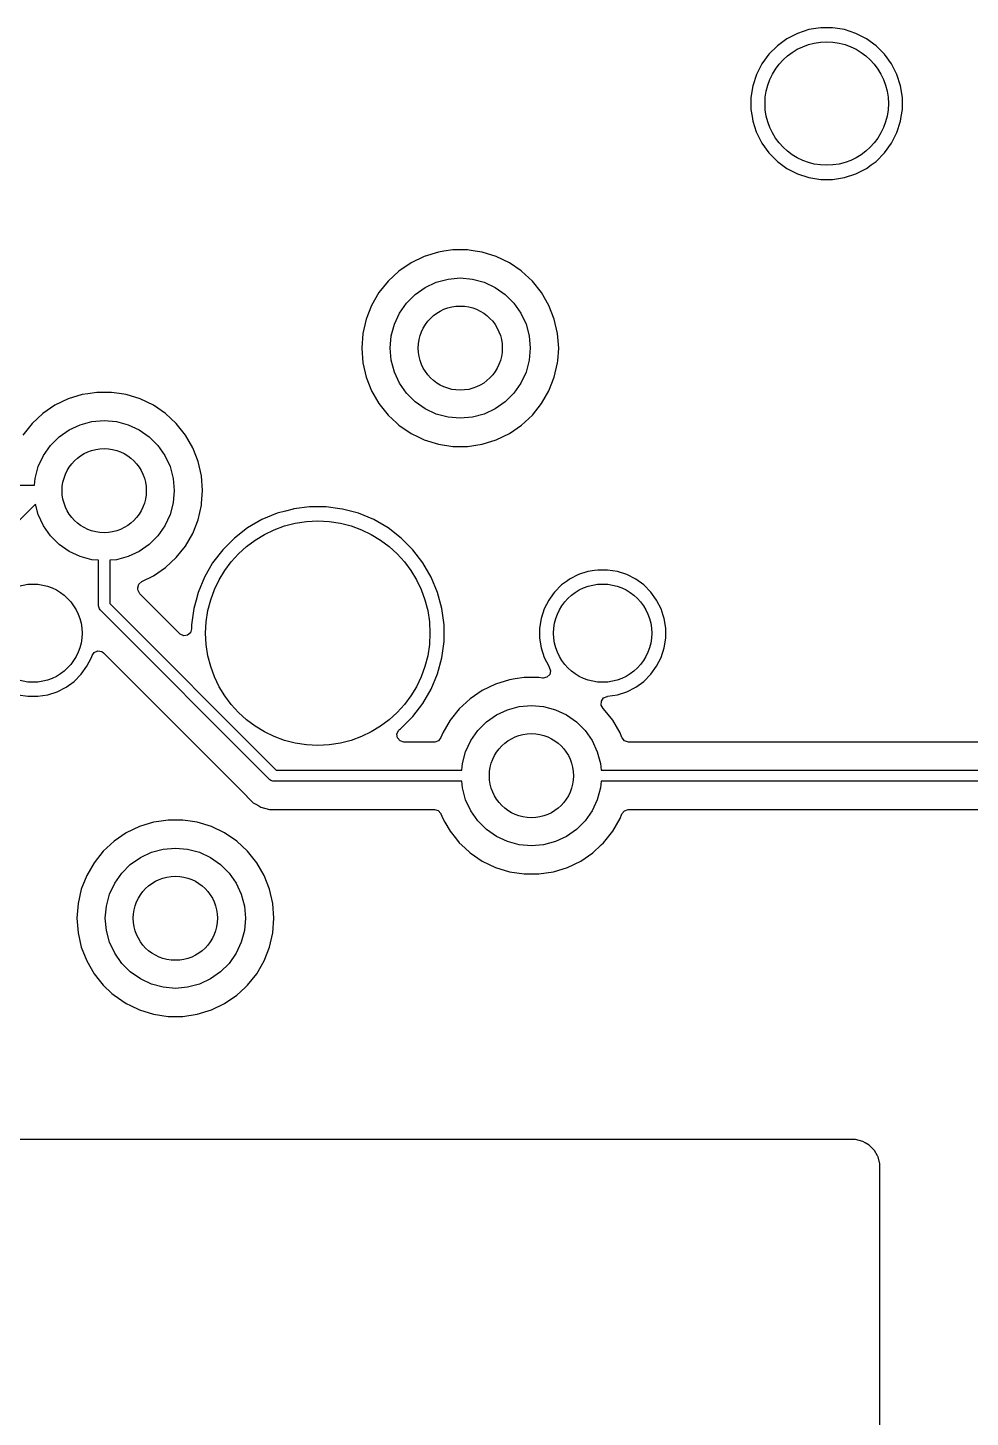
# Model space of a CAD drawing. Extents: x 98 to 223, y -135 to -41.
# Drawn here: x 139.92 to 156.73, y -102.4 to -77.64 of the extents above; entities that cross this region are included whole.
import ezdxf

# ---------------------------------------------------------------- set-up
doc = ezdxf.new("R2010")
doc.units = 0
doc.layers.add('BLACK', color=7, linetype='CONTINUOUS')

msp = doc.modelspace()

# ---------------------------------------------------------------- linework, layer by layer
at = {"layer": 'BLACK', "linetype": 'CONTINUOUS'}
for p, q in [((153.654085, -77.734694), (153.464679, -77.831201)), ((153.85626, -77.669003), (153.654085, -77.734694)), ((154.020439, -77.643), (153.85626, -77.669003)), ((154.066213, -77.63575), (154.020439, -77.643)), ((154.278787, -77.63575), (154.066213, -77.63575)), ((154.324561, -77.643), (154.278787, -77.63575)), ((154.48874, -77.669003), (154.324561, -77.643)), ((154.488741, -77.669003), (154.48874, -77.669003)), ((154.488743, -77.669004), (154.488741, -77.669003)), ((154.690912, -77.734693), (154.488743, -77.669004)), ((154.690913, -77.734693), (154.690912, -77.734693)), ((154.690914, -77.734694), (154.690913, -77.734693)), ((154.88032, -77.831201), (154.690914, -77.734694)), ((153.292713, -77.95614), (153.14239, -78.106463)), ((153.464679, -77.831201), (153.292713, -77.95614)), ((155.052286, -77.95614), (154.88032, -77.831201)), ((155.202609, -78.106463), (155.052286, -77.95614)), ((153.14239, -78.106463), (153.017451, -78.278429)), ((155.327548, -78.278429), (155.202609, -78.106463)), ((152.920944, -78.467835), (152.855253, -78.67001)), ((153.017451, -78.278429), (152.920944, -78.467835)), ((155.327549, -78.278431), (155.327548, -78.278429)), ((155.327551, -78.278434), (155.327549, -78.278431)), ((155.424057, -78.467838), (155.327551, -78.278434)), ((155.489746, -78.670007), (155.424057, -78.467838)), ((152.855253, -78.67001), (152.822, -78.879963)), ((155.523, -78.879963), (155.489746, -78.670007)), ((152.822, -78.879963), (152.822, -79.092536)), ((155.523, -79.092537), (155.523, -78.879963)), ((152.822, -79.092536), (152.841593, -79.216245)), ((152.841593, -79.216245), (152.855254, -79.302493)), ((155.489746, -79.302493), (155.503406, -79.216245)), ((155.503406, -79.216245), (155.523, -79.092537)), ((152.855254, -79.302493), (152.915265, -79.487188)), ((155.424057, -79.504662), (155.489746, -79.302493)), ((152.915265, -79.487188), (152.920944, -79.504664)), ((152.920944, -79.504664), (153.017451, -79.69407)), ((153.017451, -79.69407), (153.14239, -79.866036)), ((155.202609, -79.866036), (155.327548, -79.69407)), ((155.327547, -79.69407), (155.327551, -79.694066)), ((155.327548, -79.69407), (155.327547, -79.69407)), ((155.327551, -79.694066), (155.424057, -79.504662)), ((153.14239, -79.866036), (153.292713, -80.016359)), ((155.052292, -80.016354), (155.202604, -79.866042)), ((155.202604, -79.866042), (155.202606, -79.866038)), ((155.202606, -79.866038), (155.202609, -79.866036)), ((153.292713, -80.016359), (153.464679, -80.141298)), ((153.464679, -80.141298), (153.464681, -80.141299)), ((153.464681, -80.141299), (153.464684, -80.141301)), ((153.464684, -80.141301), (153.654088, -80.237807)), ((154.690912, -80.237807), (154.880316, -80.141301)), ((154.880316, -80.141301), (154.968445, -80.077272)), ((154.968445, -80.077272), (155.052286, -80.016359)), ((155.052286, -80.016359), (155.052288, -80.016356)), ((155.052288, -80.016356), (155.052292, -80.016354)), ((153.654088, -80.237807), (153.856257, -80.303496)), ((153.856257, -80.303496), (154.066213, -80.33675)), ((154.066213, -80.33675), (154.066214, -80.33675)), ((154.066214, -80.33675), (154.278786, -80.33675)), ((154.278786, -80.33675), (154.278787, -80.33675)), ((154.278787, -80.33675), (154.488743, -80.303496)), ((154.488743, -80.303496), (154.690912, -80.237807)), ((147.246876, -81.632356), (146.996173, -81.709688)), ((147.246882, -81.632355), (147.246876, -81.632356)), ((147.246885, -81.632354), (147.246882, -81.632355)), ((147.344747, -81.617603), (147.246885, -81.632354)), ((147.506312, -81.59325), (147.344747, -81.617603)), ((147.506318, -81.59325), (147.506312, -81.59325)), ((147.768682, -81.59325), (147.506318, -81.59325)), ((147.768687, -81.59325), (147.768682, -81.59325)), ((147.79685, -81.597495), (147.768687, -81.59325)), ((147.903323, -81.613544), (147.79685, -81.597495)), ((148.028115, -81.632354), (147.903323, -81.613544)), ((148.028119, -81.632355), (148.028115, -81.632354)), ((148.028123, -81.632356), (148.028119, -81.632355)), ((148.278827, -81.709688), (148.028123, -81.632356)), ((146.759802, -81.823518), (146.54302, -81.971317)), ((146.759803, -81.823517), (146.759802, -81.823518)), ((146.996173, -81.709688), (146.759803, -81.823517)), ((148.515196, -81.823517), (148.278825, -81.709688)), ((148.278825, -81.709688), (148.278827, -81.709688)), ((148.515197, -81.823518), (148.515196, -81.823517)), ((148.5152, -81.82352), (148.515197, -81.823518)), ((148.515204, -81.823522), (148.5152, -81.82352)), ((148.723597, -81.965602), (148.515204, -81.823522)), ((146.350698, -82.149764), (146.187114, -82.354893)), ((146.54302, -81.971317), (146.350698, -82.149764)), ((147.0125, -82.261218), (147.209975, -82.169134)), ((147.209975, -82.169134), (147.42044, -82.11274)), ((147.42044, -82.11274), (147.6375, -82.09375)), ((147.6375, -82.09375), (147.85456, -82.11274)), ((147.85456, -82.11274), (148.065025, -82.169134)), ((148.065025, -82.169134), (148.2625, -82.261218)), ((148.731979, -81.971317), (148.723597, -81.965602)), ((148.924301, -82.149764), (148.731979, -81.971317)), ((148.924304, -82.149768), (148.924301, -82.149764)), ((148.924305, -82.149769), (148.924304, -82.149768)), ((149.087886, -82.354893), (148.924305, -82.149769)), ((146.187114, -82.354893), (146.055932, -82.582106)), ((146.679944, -82.540265), (146.834015, -82.386194)), ((146.834015, -82.386194), (147.0125, -82.261218)), ((148.2625, -82.261218), (148.440985, -82.386194)), ((148.440985, -82.386194), (148.595056, -82.540265)), ((149.219068, -82.582107), (149.087886, -82.354893)), ((146.055932, -82.582106), (145.960082, -82.826328)), ((146.554968, -82.71875), (146.679944, -82.540265)), ((148.595056, -82.540265), (148.720032, -82.71875)), ((149.31492, -82.826334), (149.219068, -82.582107)), ((145.960076, -82.826347), (145.901697, -83.082124)), ((145.960082, -82.826328), (145.960076, -82.826347)), ((146.40649, -83.12669), (146.462884, -82.916225)), ((146.462884, -82.916225), (146.554968, -82.71875)), ((148.720032, -82.71875), (148.812116, -82.916225)), ((148.812116, -82.916225), (148.86851, -83.12669)), ((149.373302, -83.08212), (149.31492, -82.826334)), ((145.901696, -83.082129), (145.882092, -83.343745)), ((145.901697, -83.082124), (145.901696, -83.082129)), ((146.3875, -83.34375), (146.40649, -83.12669)), ((148.86851, -83.12669), (148.8875, -83.34375)), ((149.373302, -83.082124), (149.373302, -83.08212)), ((149.373303, -83.082129), (149.373302, -83.082124)), ((149.392908, -83.343745), (149.373303, -83.082129)), ((145.882092, -83.343745), (145.882092, -83.343754)), ((145.882092, -83.343754), (145.901696, -83.60537)), ((146.40649, -83.56081), (146.3875, -83.34375)), ((148.8875, -83.34375), (148.86851, -83.56081)), ((149.375753, -83.572671), (149.392908, -83.343754)), ((149.392908, -83.343754), (149.392908, -83.343745)), ((145.901696, -83.60537), (145.901697, -83.605375)), ((145.901697, -83.605375), (145.960076, -83.861152)), ((146.462884, -83.771275), (146.40649, -83.56081)), ((148.86851, -83.56081), (148.812116, -83.771275)), ((149.31492, -83.861166), (149.373302, -83.60538)), ((149.373302, -83.60538), (149.375753, -83.572671)), ((145.960076, -83.861152), (145.960078, -83.861161)), ((145.960078, -83.861161), (145.96008, -83.861166)), ((145.96008, -83.861166), (146.055932, -84.105393)), ((146.554968, -83.96875), (146.462884, -83.771275)), ((148.812116, -83.771275), (148.720032, -83.96875)), ((149.219068, -84.105393), (149.31492, -83.861166)), ((140.896876, -84.172356), (140.646173, -84.249688)), ((140.896882, -84.172355), (140.896876, -84.172356)), ((140.896885, -84.172354), (140.896882, -84.172355)), ((140.994747, -84.157603), (140.896885, -84.172354)), ((141.156312, -84.13325), (140.994747, -84.157603)), ((141.156318, -84.13325), (141.156312, -84.13325)), ((141.418682, -84.13325), (141.156318, -84.13325)), ((141.418687, -84.13325), (141.418682, -84.13325)), ((141.553323, -84.153544), (141.418687, -84.13325)), ((141.678115, -84.172354), (141.553323, -84.153544)), ((141.678119, -84.172355), (141.678115, -84.172354)), ((141.678123, -84.172356), (141.678119, -84.172355)), ((141.928827, -84.249688), (141.678123, -84.172356)), ((146.055932, -84.105393), (146.187114, -84.332607)), ((146.679944, -84.147235), (146.554968, -83.96875)), ((146.834015, -84.301306), (146.679944, -84.147235)), ((148.595056, -84.147235), (148.440985, -84.301306)), ((148.720032, -83.96875), (148.595056, -84.147235)), ((149.087886, -84.332607), (149.219068, -84.105393)), ((140.409802, -84.363518), (140.19302, -84.511317)), ((140.409803, -84.363517), (140.409802, -84.363518)), ((140.646173, -84.249688), (140.409803, -84.363517)), ((142.165196, -84.363517), (141.928825, -84.249688)), ((141.928825, -84.249688), (141.928827, -84.249688)), ((142.165197, -84.363518), (142.165196, -84.363517)), ((142.1652, -84.36352), (142.165197, -84.363518)), ((142.165204, -84.363522), (142.1652, -84.36352)), ((142.381979, -84.511317), (142.165204, -84.363522)), ((146.187114, -84.332607), (146.279158, -84.448026)), ((147.0125, -84.426282), (146.834015, -84.301306)), ((147.209975, -84.518366), (147.0125, -84.426282)), ((148.2625, -84.426282), (148.065025, -84.518366)), ((148.440985, -84.301306), (148.2625, -84.426282)), ((148.924305, -84.537731), (149.087886, -84.332607)), ((140.19302, -84.511317), (140.000698, -84.689764)), ((140.859975, -84.709134), (141.07044, -84.65274)), ((141.07044, -84.65274), (141.2875, -84.63375)), ((141.2875, -84.63375), (141.50456, -84.65274)), ((141.50456, -84.65274), (141.715025, -84.709134)), ((142.574301, -84.689764), (142.381979, -84.511317)), ((146.279158, -84.448026), (146.350698, -84.537735)), ((146.350698, -84.537735), (146.505121, -84.681017)), ((147.42044, -84.57476), (147.209975, -84.518366)), ((147.6375, -84.59375), (147.42044, -84.57476)), ((147.85456, -84.57476), (147.6375, -84.59375)), ((148.065025, -84.518366), (147.85456, -84.57476)), ((148.731979, -84.716183), (148.924305, -84.537731)), ((140.000698, -84.689764), (139.837114, -84.894893)), ((140.484015, -84.926194), (140.6625, -84.801218)), ((140.6625, -84.801218), (140.859975, -84.709134)), ((141.715025, -84.709134), (141.9125, -84.801218)), ((141.9125, -84.801218), (142.090985, -84.926194)), ((142.574304, -84.689768), (142.574301, -84.689764)), ((142.574305, -84.689769), (142.574304, -84.689768)), ((142.737886, -84.894893), (142.574305, -84.689769)), ((142.869068, -85.122107), (142.737886, -84.894893)), ((146.505121, -84.681017), (146.543021, -84.716183)), ((146.543021, -84.716183), (146.759796, -84.863978)), ((146.759796, -84.863978), (146.759801, -84.86398)), ((146.759801, -84.86398), (146.759802, -84.863981)), ((146.759802, -84.863981), (146.759803, -84.863982)), ((146.759803, -84.863982), (146.885343, -84.924438)), ((146.885343, -84.924438), (146.996173, -84.977811)), ((148.278823, -84.977813), (148.515204, -84.863978)), ((148.515204, -84.863978), (148.731979, -84.716183)), ((140.204968, -85.25875), (140.329944, -85.080265)), ((140.329944, -85.080265), (140.484015, -84.926194)), ((142.090985, -84.926194), (142.245056, -85.080265)), ((142.245056, -85.080265), (142.370032, -85.25875)), ((142.96492, -85.366334), (142.869068, -85.122107)), ((146.996173, -84.977811), (146.996174, -84.977811)), ((146.996174, -84.977811), (146.996177, -84.977813)), ((146.996177, -84.977813), (147.246885, -85.055146)), ((147.246885, -85.055146), (147.506318, -85.09425)), ((147.506318, -85.09425), (147.768682, -85.09425)), ((147.768682, -85.09425), (148.028115, -85.055146)), ((148.028115, -85.055146), (148.278823, -84.977813)), ((140.112884, -85.456225), (140.204968, -85.25875)), ((142.370032, -85.25875), (142.462116, -85.456225)), ((143.023302, -85.62212), (142.96492, -85.366334)), ((140.046249, -85.78375), (140.05649, -85.66669)), ((140.05649, -85.66669), (140.112884, -85.456225)), ((142.462116, -85.456225), (142.51851, -85.66669)), ((142.51851, -85.66669), (142.5375, -85.88375)), ((143.023302, -85.622124), (143.023302, -85.62212)), ((143.023303, -85.622129), (143.023302, -85.622124)), ((143.042908, -85.883745), (143.023303, -85.622129)), ((139.106421, -85.78375), (140.046249, -85.78375)), ((142.5375, -85.88375), (142.51851, -86.10081)), ((143.025709, -86.113261), (143.042908, -85.883754)), ((143.042908, -85.883754), (143.042908, -85.883745)), ((140.062889, -86.124694), (130.986558, -95.201025)), ((140.112884, -86.311275), (140.062889, -86.124694)), ((142.51851, -86.10081), (142.462116, -86.311275)), ((142.96492, -86.401166), (143.023302, -86.14538)), ((143.023302, -86.14538), (143.025709, -86.113261)), ((140.204968, -86.50875), (140.112884, -86.311275)), ((142.462116, -86.311275), (142.370032, -86.50875)), ((142.869068, -86.645393), (142.96492, -86.401166)), ((144.099989, -86.401008), (143.844506, -86.548511)), ((144.099999, -86.401004), (144.099989, -86.401008)), ((144.372538, -86.288114), (144.099999, -86.401004)), ((144.372548, -86.288111), (144.372538, -86.288114)), ((144.521783, -86.248124), (144.372548, -86.288111)), ((144.657507, -86.211757), (144.521783, -86.248124)), ((144.671585, -86.209903), (144.657507, -86.211757)), ((144.949986, -86.17325), (144.671585, -86.209903)), ((144.949994, -86.17325), (144.949986, -86.17325)), ((145.245006, -86.17325), (144.949994, -86.17325)), ((145.245013, -86.17325), (145.245006, -86.17325)), ((145.488613, -86.205321), (145.245013, -86.17325)), ((145.537493, -86.211757), (145.488613, -86.205321)), ((145.822452, -86.288111), (145.537493, -86.211757)), ((145.822454, -86.288112), (145.822452, -86.288111)), ((145.822461, -86.288114), (145.822454, -86.288112)), ((146.095, -86.401004), (145.822461, -86.288114)), ((146.09501, -86.401008), (146.095, -86.401004)), ((146.350493, -86.548511), (146.09501, -86.401008)), ((140.329944, -86.687235), (140.204968, -86.50875)), ((142.370032, -86.50875), (142.245056, -86.687235)), ((142.737886, -86.872607), (142.869068, -86.645393)), ((143.844506, -86.548511), (143.610459, -86.728102)), ((146.58454, -86.728102), (146.350493, -86.548511)), ((140.484015, -86.841306), (140.329944, -86.687235)), ((140.6625, -86.966282), (140.484015, -86.841306)), ((142.090985, -86.841306), (141.9125, -86.966282)), ((142.245056, -86.687235), (142.090985, -86.841306)), ((142.574305, -87.077731), (142.737886, -86.872607)), ((143.610452, -86.728108), (143.401858, -86.936702)), ((143.610459, -86.728102), (143.610452, -86.728108)), ((146.584547, -86.728108), (146.58454, -86.728102)), ((146.793141, -86.936702), (146.584547, -86.728108)), ((140.859975, -87.058366), (140.6625, -86.966282)), ((141.07044, -87.11476), (140.859975, -87.058366)), ((141.1875, -87.125001), (141.07044, -87.11476)), ((141.1875, -87.937152), (141.1875, -87.125001)), ((141.50456, -87.11476), (141.3875, -87.125001)), ((141.3875, -87.125001), (141.3875, -87.89573)), ((141.715025, -87.058366), (141.50456, -87.11476)), ((141.9125, -86.966282), (141.715025, -87.058366)), ((142.381979, -87.256183), (142.574305, -87.077731)), ((143.401852, -86.936709), (143.222261, -87.170756)), ((143.401858, -86.936702), (143.401852, -86.936709)), ((146.793147, -86.936709), (146.793141, -86.936702)), ((146.972738, -87.170756), (146.793147, -86.936709)), ((142.165204, -87.403978), (142.381979, -87.256183)), ((143.222261, -87.170756), (143.074758, -87.426239)), ((147.11841, -87.423069), (146.972738, -87.170756)), ((149.745457, -87.380707), (149.587609, -87.461136)), ((149.74546, -87.380706), (149.745457, -87.380707)), ((149.913943, -87.325964), (149.74546, -87.380706)), ((150.030595, -87.307488), (149.913943, -87.325964)), ((150.088921, -87.29825), (150.030595, -87.307488)), ((150.266079, -87.29825), (150.088921, -87.29825)), ((150.353567, -87.312107), (150.266079, -87.29825)), ((150.441056, -87.325964), (150.353567, -87.312107)), ((150.609539, -87.380706), (150.441056, -87.325964)), ((150.609542, -87.380707), (150.609539, -87.380706)), ((150.76739, -87.461136), (150.609542, -87.380707)), ((141.888, -87.615386), (141.907685, -87.548347)), ((141.888, -87.637055), (141.888, -87.615386)), ((141.890834, -87.663413), (141.888, -87.637055)), ((141.907685, -87.548347), (141.958198, -87.503666)), ((141.958198, -87.503666), (142.165204, -87.403978)), ((143.074754, -87.426249), (142.961864, -87.698788)), ((143.074758, -87.426239), (143.074754, -87.426249)), ((147.120243, -87.426243), (147.11841, -87.423069)), ((147.233139, -87.698798), (147.120243, -87.426243)), ((149.444283, -87.565269), (149.319019, -87.690533)), ((149.444284, -87.565269), (149.444283, -87.565269)), ((149.444286, -87.565267), (149.444284, -87.565269)), ((149.549041, -87.489158), (149.444286, -87.565267)), ((149.587609, -87.461136), (149.549041, -87.489158)), ((150.910714, -87.565267), (150.76739, -87.461136)), ((151.035983, -87.690536), (150.910714, -87.565267)), ((141.3875, -87.89573), (144.35552, -90.86375)), ((141.924319, -87.724736), (141.890834, -87.663413)), ((142.635319, -88.435736), (141.924319, -87.724736)), ((142.925672, -87.83386), (142.885508, -87.983754)), ((142.961861, -87.698798), (142.925672, -87.83386)), ((142.961864, -87.698788), (142.961861, -87.698798)), ((147.309493, -87.983757), (147.233139, -87.698798)), ((149.214886, -87.833859), (149.134457, -87.991707)), ((149.294169, -87.724736), (149.214886, -87.833859)), ((149.319017, -87.690536), (149.294169, -87.724736)), ((149.319019, -87.690534), (149.319017, -87.690536)), ((149.319019, -87.690533), (149.319019, -87.690534)), ((151.140114, -87.83386), (151.035983, -87.690536)), ((151.145601, -87.844629), (151.140114, -87.83386)), ((151.220542, -87.991707), (151.145601, -87.844629)), ((141.189421, -87.956661), (141.1875, -87.937152)), ((141.204353, -87.992709), (141.189421, -87.956661)), ((141.216789, -88.007863), (141.204353, -87.992709)), ((144.243387, -91.034461), (141.216789, -88.007863)), ((142.885506, -87.983765), (142.847, -88.276236)), ((142.885508, -87.983754), (142.885506, -87.983765)), ((147.348, -88.276244), (147.309493, -87.983757)), ((149.134456, -87.99171), (149.079714, -88.160193)), ((149.134457, -87.991707), (149.134456, -87.99171)), ((151.220542, -87.991708), (151.220542, -87.991707)), ((151.257757, -88.106245), (151.220542, -87.991708)), ((151.275286, -88.160195), (151.257757, -88.106245)), ((142.847, -88.348055), (142.827315, -88.415094)), ((142.847, -88.276236), (142.847, -88.348055)), ((147.348, -88.571256), (147.348, -88.276244)), ((149.079714, -88.160193), (149.052, -88.335171)), ((149.052, -88.335171), (149.052, -88.512328)), ((151.303, -88.335171), (151.275286, -88.160195)), ((151.303, -88.512329), (151.303, -88.335171)), ((142.641797, -88.441768), (142.635319, -88.435736)), ((142.705353, -88.470793), (142.641797, -88.441768)), ((142.774511, -88.460849), (142.705353, -88.470793)), ((142.827315, -88.415094), (142.774511, -88.460849)), ((147.309493, -88.863743), (147.348, -88.571256)), ((149.052, -88.512328), (149.079714, -88.687306)), ((151.275286, -88.687305), (151.303, -88.512329)), ((140.980114, -89.01364), (141.060542, -88.855792)), ((141.060542, -88.855792), (141.070692, -88.824554)), ((141.070692, -88.824554), (141.110129, -88.766879)), ((141.110129, -88.766879), (141.174487, -88.73968)), ((141.174487, -88.73968), (141.243334, -88.751594)), ((141.243334, -88.751594), (141.276304, -88.775191)), ((141.276304, -88.775191), (143.829237, -91.328124)), ((147.233139, -89.148702), (147.309493, -88.863743)), ((149.079714, -88.687306), (149.134456, -88.855789)), ((149.134456, -88.855789), (149.134457, -88.855792)), ((149.134457, -88.855792), (149.214887, -89.013642)), ((151.140114, -89.01364), (151.220542, -88.855792)), ((151.220542, -88.855792), (151.275286, -88.687305)), ((140.875983, -89.156964), (140.980114, -89.01364)), ((149.214887, -89.013642), (149.225298, -89.027972)), ((149.225298, -89.027972), (149.248777, -89.093779)), ((149.248777, -89.093779), (149.232951, -89.161832)), ((151.035983, -89.156964), (151.140114, -89.01364)), ((140.60739, -89.386364), (140.750714, -89.282233)), ((140.750714, -89.282233), (140.875983, -89.156964)), ((147.120243, -89.421257), (147.233139, -89.148702)), ((148.266173, -89.329688), (148.029803, -89.443517)), ((148.516876, -89.252356), (148.266173, -89.329688)), ((148.516882, -89.252355), (148.516876, -89.252356)), ((148.516885, -89.252354), (148.516882, -89.252355)), ((148.614747, -89.237603), (148.516885, -89.252354)), ((148.776312, -89.21325), (148.614747, -89.237603)), ((148.776318, -89.21325), (148.776312, -89.21325)), ((149.038682, -89.21325), (148.776318, -89.21325)), ((149.038689, -89.21325), (149.038682, -89.21325)), ((149.106498, -89.223471), (149.038689, -89.21325)), ((149.114366, -89.224401), (149.106498, -89.223471)), ((149.182844, -89.210526), (149.114366, -89.224401)), ((149.232951, -89.161832), (149.182844, -89.210526)), ((150.76739, -89.386364), (150.910714, -89.282233)), ((150.910714, -89.282233), (151.035983, -89.156964)), ((139.753945, -89.521536), (139.928921, -89.54925)), ((139.928921, -89.54925), (139.928922, -89.54925)), ((139.928922, -89.54925), (140.106078, -89.54925)), ((140.106078, -89.54925), (140.106079, -89.54925)), ((140.106079, -89.54925), (140.281055, -89.521536)), ((140.281055, -89.521536), (140.449542, -89.466792)), ((140.449542, -89.466792), (140.60739, -89.386364)), ((146.972738, -89.676744), (147.120243, -89.421257)), ((147.81302, -89.591317), (147.620698, -89.769764)), ((148.029802, -89.443518), (147.81302, -89.591317)), ((148.029803, -89.443517), (148.029802, -89.443518)), ((150.154739, -89.634175), (150.194488, -89.576714)), ((150.194488, -89.576714), (150.258993, -89.549865)), ((150.258993, -89.549865), (150.262727, -89.549514)), ((150.262727, -89.549514), (150.266076, -89.54925)), ((150.266076, -89.54925), (150.266079, -89.54925)), ((150.266079, -89.54925), (150.441055, -89.521536)), ((150.441055, -89.521536), (150.609542, -89.466792)), ((150.609542, -89.466792), (150.76739, -89.386364)), ((146.793146, -89.910792), (146.972738, -89.676744)), ((147.620698, -89.769764), (147.457114, -89.974893)), ((148.2825, -89.881218), (148.479975, -89.789134)), ((148.479975, -89.789134), (148.69044, -89.73274)), ((148.69044, -89.73274), (148.9075, -89.71375)), ((148.9075, -89.71375), (149.12456, -89.73274)), ((149.12456, -89.73274), (149.335025, -89.789134)), ((149.335025, -89.789134), (149.5325, -89.881218)), ((150.152366, -89.704004), (150.154739, -89.634175)), ((150.188122, -89.764031), (150.152366, -89.704004)), ((150.194298, -89.769761), (150.188122, -89.764031)), ((150.194299, -89.769762), (150.194298, -89.769761)), ((150.194303, -89.769767), (150.194299, -89.769762)), ((150.194305, -89.769769), (150.194303, -89.769767)), ((150.357886, -89.974893), (150.194305, -89.769769)), ((146.57225, -90.128828), (146.584542, -90.119396)), ((146.584542, -90.119396), (146.793146, -89.910792)), ((147.457114, -89.974893), (147.325935, -90.2021)), ((147.949944, -90.160265), (148.104015, -90.006194)), ((148.104015, -90.006194), (148.2825, -89.881218)), ((149.5325, -89.881218), (149.710985, -90.006194)), ((149.710985, -90.006194), (149.865056, -90.160265)), ((150.489068, -90.202107), (150.357886, -89.974893)), ((146.5093, -90.221603), (146.538325, -90.158047)), ((146.519244, -90.290761), (146.5093, -90.221603)), ((146.564999, -90.343565), (146.519244, -90.290761)), ((146.538325, -90.158047), (146.556552, -90.140874)), ((146.556552, -90.140874), (146.57225, -90.128828)), ((146.632038, -90.36325), (146.564999, -90.343565)), ((147.178147, -90.36325), (146.632038, -90.36325)), ((147.18489, -90.363067), (147.178147, -90.36325)), ((147.25076, -90.339766), (147.18489, -90.363067)), ((147.293573, -90.284555), (147.25076, -90.339766)), ((147.325932, -90.202107), (147.293573, -90.284555)), ((147.325935, -90.2021), (147.325932, -90.202105)), ((147.325932, -90.202105), (147.325932, -90.202107)), ((147.732884, -90.536225), (147.824968, -90.33875)), ((147.824968, -90.33875), (147.949944, -90.160265)), ((149.865056, -90.160265), (149.990032, -90.33875)), ((149.990032, -90.33875), (150.082116, -90.536225)), ((150.521441, -90.284592), (150.489068, -90.202107)), ((150.524059, -90.290761), (150.521441, -90.284592)), ((150.569814, -90.343565), (150.524059, -90.290761)), ((150.636853, -90.36325), (150.569814, -90.343565)), ((158.507689, -90.36325), (150.636853, -90.36325)), ((147.67649, -90.74669), (147.732884, -90.536225)), ((150.082116, -90.536225), (150.13851, -90.74669)), ((144.35552, -90.86375), (147.666249, -90.86375)), ((147.666249, -90.86375), (147.67649, -90.74669)), ((150.13851, -90.74669), (150.148751, -90.86375)), ((150.148751, -90.86375), (159.106608, -90.86375)), ((144.258541, -91.046897), (144.243387, -91.034461)), ((144.294589, -91.061829), (144.258541, -91.046897)), ((144.314098, -91.06375), (144.294589, -91.061829)), ((147.666249, -91.06375), (144.314098, -91.06375)), ((147.67649, -91.18081), (147.666249, -91.06375)), ((150.148751, -91.06375), (150.13851, -91.18081)), ((159.160198, -91.06375), (150.148751, -91.06375)), ((143.829237, -91.328124), (143.829247, -91.328135)), ((143.829247, -91.328135), (143.833577, -91.332465)), ((143.833577, -91.332465), (143.833578, -91.332466)), ((143.833578, -91.332466), (143.945382, -91.44427)), ((147.732884, -91.391275), (147.67649, -91.18081)), ((150.13851, -91.18081), (150.082116, -91.391275)), ((143.945382, -91.44427), (144.025636, -91.490604)), ((144.025636, -91.490604), (144.082313, -91.523327)), ((144.082313, -91.523327), (144.235041, -91.564251)), ((144.235041, -91.564251), (144.235044, -91.564251)), ((144.235044, -91.564251), (144.400751, -91.564251)), ((144.400751, -91.564251), (144.400767, -91.56425)), ((144.400767, -91.56425), (147.178147, -91.56425)), ((147.178147, -91.56425), (147.245186, -91.583935)), ((147.245186, -91.583935), (147.290941, -91.636739)), ((147.824968, -91.58875), (147.732884, -91.391275)), ((147.949944, -91.767235), (147.824968, -91.58875)), ((149.990032, -91.58875), (149.865056, -91.767235)), ((150.082116, -91.391275), (149.990032, -91.58875)), ((150.521426, -91.642944), (150.56424, -91.587734)), ((150.56424, -91.587734), (150.63011, -91.564433)), ((150.63011, -91.564433), (150.636853, -91.56425)), ((150.636853, -91.56425), (158.774614, -91.56425)), ((142.166876, -91.792356), (141.916173, -91.869688)), ((142.166882, -91.792355), (142.166876, -91.792356)), ((142.166885, -91.792354), (142.166882, -91.792355)), ((142.264747, -91.777603), (142.166885, -91.792354)), ((142.426312, -91.75325), (142.264747, -91.777603)), ((142.426318, -91.75325), (142.426312, -91.75325)), ((142.688682, -91.75325), (142.426318, -91.75325)), ((142.688687, -91.75325), (142.688682, -91.75325)), ((142.823323, -91.773544), (142.688687, -91.75325)), ((142.948115, -91.792354), (142.823323, -91.773544)), ((142.948119, -91.792355), (142.948115, -91.792354)), ((142.948123, -91.792356), (142.948119, -91.792355)), ((143.198827, -91.869688), (142.948123, -91.792356)), ((147.290941, -91.636739), (147.293558, -91.642907)), ((147.293558, -91.642907), (147.325932, -91.725393)), ((147.325932, -91.725393), (147.325934, -91.725396)), ((147.325934, -91.725396), (147.325935, -91.725399)), ((147.325935, -91.725399), (147.364593, -91.792356)), ((147.364593, -91.792356), (147.457114, -91.952607)), ((148.104015, -91.921306), (147.949944, -91.767235)), ((149.865056, -91.767235), (149.710985, -91.921306)), ((150.357886, -91.952607), (150.489068, -91.725393)), ((150.489068, -91.725393), (150.521426, -91.642944)), ((141.679802, -91.983518), (141.46302, -92.131317)), ((141.679803, -91.983517), (141.679802, -91.983518)), ((141.916173, -91.869688), (141.679803, -91.983517)), ((143.435196, -91.983517), (143.198825, -91.869688)), ((143.198825, -91.869688), (143.198827, -91.869688)), ((143.435197, -91.983518), (143.435196, -91.983517)), ((143.4352, -91.98352), (143.435197, -91.983518)), ((143.435204, -91.983522), (143.4352, -91.98352)), ((143.651979, -92.131317), (143.435204, -91.983522)), ((147.457114, -91.952607), (147.572543, -92.09735)), ((147.572543, -92.09735), (147.620698, -92.157735)), ((148.2825, -92.046282), (148.104015, -91.921306)), ((148.479975, -92.138366), (148.2825, -92.046282)), ((149.5325, -92.046282), (149.335025, -92.138366)), ((149.710985, -91.921306), (149.5325, -92.046282)), ((150.194305, -92.157731), (150.357886, -91.952607)), ((141.270698, -92.309764), (141.107114, -92.514893)), ((141.46302, -92.131317), (141.270698, -92.309764)), ((141.9325, -92.421218), (142.129975, -92.329134)), ((142.129975, -92.329134), (142.34044, -92.27274)), ((142.34044, -92.27274), (142.5575, -92.25375)), ((142.5575, -92.25375), (142.77456, -92.27274)), ((142.77456, -92.27274), (142.985025, -92.329134)), ((142.985025, -92.329134), (143.1825, -92.421218)), ((143.844301, -92.309764), (143.651979, -92.131317)), ((143.844304, -92.309768), (143.844301, -92.309764)), ((143.844305, -92.309769), (143.844304, -92.309768)), ((144.007886, -92.514893), (143.844305, -92.309769)), ((147.620698, -92.157735), (147.721379, -92.251152)), ((147.721379, -92.251152), (147.813021, -92.336183)), ((147.813021, -92.336183), (148.029796, -92.483978)), ((148.69044, -92.19476), (148.479975, -92.138366)), ((148.9075, -92.21375), (148.69044, -92.19476)), ((149.12456, -92.19476), (148.9075, -92.21375)), ((149.335025, -92.138366), (149.12456, -92.19476)), ((149.785204, -92.483978), (150.001979, -92.336183)), ((150.001979, -92.336183), (150.151233, -92.197695)), ((150.151233, -92.197695), (150.194301, -92.157735)), ((150.194301, -92.157733), (150.194305, -92.157731)), ((150.194301, -92.157735), (150.194301, -92.157733)), ((141.107114, -92.514893), (140.975932, -92.742106)), ((141.599944, -92.700265), (141.754015, -92.546194)), ((141.754015, -92.546194), (141.9325, -92.421218)), ((143.1825, -92.421218), (143.360985, -92.546194)), ((143.360985, -92.546194), (143.515056, -92.700265)), ((144.139068, -92.742107), (144.007886, -92.514893)), ((148.029796, -92.483978), (148.029801, -92.48398)), ((148.029801, -92.48398), (148.029802, -92.483981)), ((148.029802, -92.483981), (148.029803, -92.483982)), ((148.029803, -92.483982), (148.155343, -92.544438)), ((148.155343, -92.544438), (148.266173, -92.597811)), ((148.266173, -92.597811), (148.266174, -92.597811)), ((148.266174, -92.597811), (148.266177, -92.597813)), ((148.266177, -92.597813), (148.516885, -92.675146)), ((149.298115, -92.675146), (149.548823, -92.597813)), ((149.548823, -92.597813), (149.785204, -92.483978)), ((140.975932, -92.742106), (140.880082, -92.986328)), ((141.474968, -92.87875), (141.599944, -92.700265)), ((143.515056, -92.700265), (143.640032, -92.87875)), ((144.23492, -92.986334), (144.139068, -92.742107)), ((148.516885, -92.675146), (148.776318, -92.71425)), ((148.776318, -92.71425), (149.038682, -92.71425)), ((149.038682, -92.71425), (149.298115, -92.675146)), ((140.880076, -92.986347), (140.821697, -93.242124)), ((140.880082, -92.986328), (140.880076, -92.986347)), ((141.32649, -93.28669), (141.382884, -93.076225)), ((141.382884, -93.076225), (141.474968, -92.87875)), ((143.640032, -92.87875), (143.732116, -93.076225)), ((143.732116, -93.076225), (143.78851, -93.28669)), ((144.293302, -93.24212), (144.23492, -92.986334)), ((140.821696, -93.242129), (140.802092, -93.503745)), ((140.821697, -93.242124), (140.821696, -93.242129)), ((141.3075, -93.50375), (141.32649, -93.28669)), ((143.78851, -93.28669), (143.8075, -93.50375)), ((144.293302, -93.242124), (144.293302, -93.24212)), ((144.293303, -93.242129), (144.293302, -93.242124)), ((144.312908, -93.503745), (144.293303, -93.242129)), ((140.802092, -93.503745), (140.802092, -93.503754)), ((140.802092, -93.503754), (140.821696, -93.76537)), ((141.32649, -93.72081), (141.3075, -93.50375)), ((143.8075, -93.50375), (143.78851, -93.72081)), ((144.293303, -93.76537), (144.312908, -93.503754)), ((144.312908, -93.503754), (144.312908, -93.503745)), ((140.821696, -93.76537), (140.821697, -93.765375)), ((140.821697, -93.765375), (140.880076, -94.021152)), ((141.382884, -93.931275), (141.32649, -93.72081)), ((143.78851, -93.72081), (143.732116, -93.931275)), ((144.23492, -94.021166), (144.293302, -93.76538)), ((144.293302, -93.76538), (144.293303, -93.76537)), ((140.880076, -94.021152), (140.880078, -94.021161)), ((140.880078, -94.021161), (140.88008, -94.021166)), ((140.88008, -94.021166), (140.975932, -94.265393)), ((141.474968, -94.12875), (141.382884, -93.931275)), ((143.732116, -93.931275), (143.640032, -94.12875)), ((144.139068, -94.265393), (144.23492, -94.021166)), ((140.975932, -94.265393), (141.107114, -94.492607)), ((141.599944, -94.307235), (141.474968, -94.12875)), ((141.754015, -94.461306), (141.599944, -94.307235)), ((143.515056, -94.307235), (143.360985, -94.461306)), ((143.640032, -94.12875), (143.515056, -94.307235)), ((144.007886, -94.492607), (144.139068, -94.265393)), ((141.107114, -94.492607), (141.196654, -94.604886)), ((141.9325, -94.586282), (141.754015, -94.461306)), ((143.360985, -94.461306), (143.1825, -94.586282)), ((143.844305, -94.697731), (144.007886, -94.492607)), ((141.196654, -94.604886), (141.270698, -94.697735)), ((141.270698, -94.697735), (141.42676, -94.842538)), ((142.129975, -94.678366), (141.9325, -94.586282)), ((142.34044, -94.73476), (142.129975, -94.678366)), ((142.5575, -94.75375), (142.34044, -94.73476)), ((142.77456, -94.73476), (142.5575, -94.75375)), ((142.985025, -94.678366), (142.77456, -94.73476)), ((143.1825, -94.586282), (142.985025, -94.678366)), ((143.651979, -94.876183), (143.801559, -94.737393)), ((143.801559, -94.737393), (143.844301, -94.697735)), ((143.844301, -94.697733), (143.844305, -94.697731)), ((143.844301, -94.697735), (143.844301, -94.697733)), ((141.42676, -94.842538), (141.463021, -94.876183)), ((141.463021, -94.876183), (141.679796, -95.023978)), ((141.679796, -95.023978), (141.679801, -95.02398)), ((141.679801, -95.02398), (141.679802, -95.023981)), ((141.679802, -95.023981), (141.679803, -95.023982)), ((141.679803, -95.023982), (141.757686, -95.061488)), ((141.757686, -95.061488), (141.916173, -95.137811)), ((143.198823, -95.137813), (143.435204, -95.023978)), ((143.435204, -95.023978), (143.651979, -94.876183)), ((141.916173, -95.137811), (141.916174, -95.137811)), ((141.916174, -95.137811), (141.916177, -95.137813)), ((141.916177, -95.137813), (142.166885, -95.215146)), ((142.166885, -95.215146), (142.426318, -95.25425)), ((142.426318, -95.25425), (142.688682, -95.25425)), ((142.688682, -95.25425), (142.948115, -95.215146)), ((142.948115, -95.215146), (143.198823, -95.137813)), ((154.688392, -97.44825), (135.638392, -97.44825)), ((154.752039, -97.465304), (154.688392, -97.44825)), ((154.815687, -97.482358), (154.752039, -97.465304)), ((154.85805, -97.506817), (154.815687, -97.482358)), ((154.929814, -97.54825), (154.85805, -97.506817)), ((155.023, -97.641436), (154.929814, -97.54825)), ((155.080063, -97.740271), (155.023, -97.641436)), ((155.085006, -97.748834), (155.080063, -97.740271)), ((155.088892, -97.755564), (155.085006, -97.748834)), ((155.123, -97.882858), (155.088892, -97.755564)), ((155.123, -97.88286), (155.123, -97.882858)), ((155.123, -98.266245), (155.123, -97.88286)), ((155.123, -100.647495), (155.123, -98.266245)), ((155.123, -102.579963), (155.123, -100.647495))]:
    msp.add_line(p, q, dxfattribs=at)
at = {"layer": 'BLACK'}
for centre, radius in [((154.1725, -78.98625), 1.1), ((147.6375, -83.34375), 0.75), ((141.2875, -85.88375), 0.75), ((145.0975, -88.42375), 2), ((140.0175, -88.42375), 0.875), ((150.1775, -88.42375), 0.875), ((148.9075, -90.96375), 0.75), ((142.5575, -93.50375), 0.75)]:
    msp.add_circle(centre, radius, dxfattribs=at)

doc.saveas('drawing.dxf')
